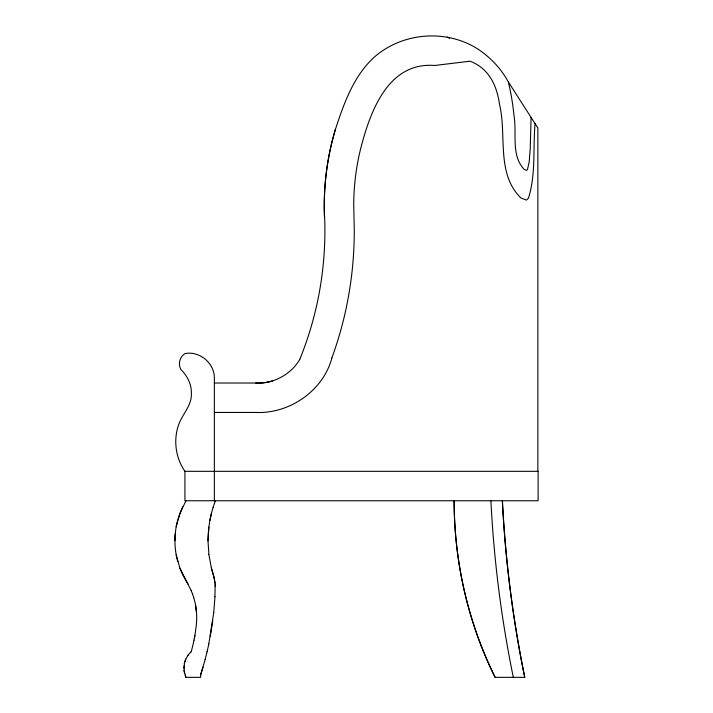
<?xml version="1.0" encoding="UTF-8"?>
<svg xmlns="http://www.w3.org/2000/svg" width="713" height="713" viewBox="0 0 713 713"><rect width="100%" height="100%" fill="white"/><g stroke="black" fill="none" stroke-linecap="round" stroke-linejoin="round"><path stroke-width="1.07" d="M208.053 540.766C208.08 529.394 209.756 518.039 213.178 507.193M214.943 596.692L215.148 585.079M183.918 668.295L184.016 665.96M177.751 561.514C174.008 547.994 174.008 533.538 177.751 520.009M174.943 540.766L175.255 533.77M531.087 117.413L530.231 148.58L529.233 161.78L527.495 169.391L526.488 170.398L524.215 169.391C510.66 155.184 517.094 133.188 514.002 115.622C512.834 104.285 511.096 92.984 508.316 81.924C500.82 68.181 489.84 56.692 476.658 48.279C444.876 28.77 401.437 32.736 373.701 57.664C353.363 76.603 343.862 103.626 335.404 129.383A248.008 229.131 90 0 0 324.504 216.948A248.008 229.131 -90 0 1 335.422 129.383M214.996 596.692L213.704 612.565M208.882 527.157L208 540.766L208.882 554.366M535.071 123.625C532.869 148.366 536.007 174.034 528.502 198.071L526.488 200.086L521.034 198.071C495.847 173.678 506.996 135.238 499.51 104.321C496.925 85.569 488.877 68.225 470.001 61.193L434.672 65.489C387.925 61.728 370.047 111.994 360.662 148.661A220.451 203.668 -90 0 0 353.719 204.435L354.263 228.873A344.655 318.417 90 0 1 331.848 357.988M208.784 644.008L213.766 612.565M212.786 620.47L210.317 636.201M184.364 663.651L184.061 670.63L185.977 677.35L200.692 677.35L200.638 674.783L205.166 659.507M194.435 637.805L194.854 635.461A160.327 158.063 0 0 0 195.879 628.394C197.439 618.189 196.797 607.619 193.74 597.735M194.907 635.461L193.989 640.14M194.043 640.14L192.982 644.793A163.045 159.115 0 0 1 191.209 651.7M209.907 520.419L211.342 513.761M207.046 651.78L208.838 644.008M176.138 526.836L179.854 513.351L185.977 500.749M205.112 659.507L207.109 651.78M184.311 663.651L185.728 659.204L188.125 655.158M200.692 674.783L203.027 667.172M178.09 518.966L182.662 506.916M213.125 507.193L215.415 500.749M184.961 661.388L185.79 659.204M331.893 358.006C323.069 390.956 289.38 414.021 255.655 412.453L214.355 412.453M299.879 359.236C291.029 374.53 273.373 384.04 255.735 383.024L214.355 383.024M188.063 655.158L189.605 653.349M189.542 653.349L191.262 651.7M184.925 471.32L538.119 471.32L538.119 500.749L184.925 500.749L184.925 471.32C175.951 458.432 173.366 441.445 178.081 426.472C181.369 414.85 192.162 406.009 191.36 393.139C191.628 383.986 187.091 375.715 180.87 369.468C177.858 364.147 179.729 356.821 184.925 353.586C199.693 350.653 214.756 363.363 214.355 378.416L214.355 500.749M502.442 500.749A1081.514 993.307 90 0 0 524.768 677.35L495.063 677.35A372.409 342.044 90 0 1 454.163 500.749M447.229 37.085L449.457 38.297M508.431 82.102L537.86 127.975L537.86 471.32M187.911 583.983L182.608 574.607L179.854 568.172M191.236 590.694L179.917 568.172L176.138 554.687M185.041 675.184L185.924 677.35M191.173 590.694L192.608 594.179M192.555 594.179L193.793 597.735M208.82 554.366L211.342 567.771L213.526 575.498A59.224 52.156 0 0 1 214.613 580.248L214.969 582.655M211.289 567.771L213.472 575.498A59.224 52.156 0 0 1 214.56 580.248M184.061 670.63L184.462 672.938M195.514 605.007L196.476 612.44M214.756 581.452L215.103 583.867M215.041 583.867L215.273 586.3M524.732 677.35A1081.514 997.006 -90 0 1 502.317 500.749M495.196 677.35A372.409 343.309 -90 0 1 454.136 500.749M513.324 677.35A1081.514 997.006 -90 0 1 490.909 500.749M273.061 380.742A49.17 48.751 90 0 1 255.735 383.024M324.62 216.939A317.517 293.346 -90 0 1 299.816 359.2"/></g></svg>
